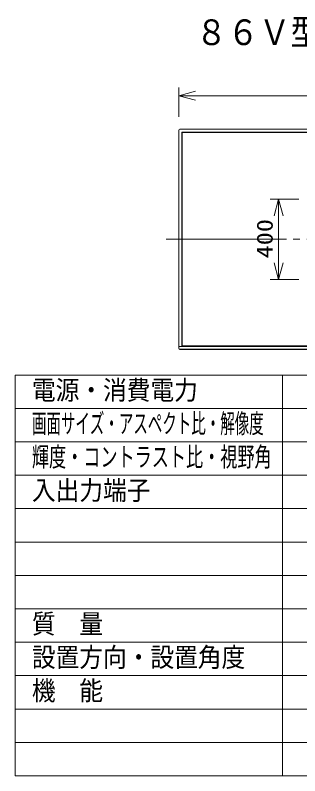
# Model space of a CAD drawing. Units: millimetres on the paper. Extents: x -62 to 65, y -59 to 59.
# Drawn here: x -62.5 to -19.9, y -54.5 to 59.4 of the extents above; entities that cross this region are included whole.
import ezdxf
from ezdxf.enums import TextEntityAlignment as Align

# ---------------------------------------------------------------- set-up
doc = ezdxf.new("R2010")
doc.units = ezdxf.units.MM
doc.linetypes.add('LONG_CHAIN', pattern=[21, 18, -1, 1, -1])
doc.layers.add('0-0_MOJI1', color=7, linetype='Continuous')
for name, color, linetype, lineweight in [('0-2_WAKU', 4, 'Continuous', 9), ('0-3_GAIKEI', 4, 'Continuous', 9), ('0-4_SUNPOU', 7, 'Continuous', 9), ('0-5_0', 7, 'Continuous', 9)]:
    doc.layers.add(name, color=color, linetype=linetype, lineweight=lineweight)
doc.styles.add('ＭＳ ゴシック', font='')
doc.styles.get('ＭＳ ゴシック').set_extended_font_data('MS Gothic')

# ---------------------------------------------------------------- blocks, each defined once
blk = doc.blocks.new('_Open30')
at = {"layer": '0-5_0'}
blk.add_line((0, 0), (-1, 0), dxfattribs=at)
blk.add_lwpolyline([(-1, 0.2679), (0, 0), (-1, -0.2679)], dxfattribs=at)

msp = doc.modelspace()

# ---------------------------------------------------------------- linework, layer by layer
at = {"layer": '0-2_WAKU', "color": 3}
for p, q in [((-62.46, -54.507), (-62.46, 5.493)), ((62.54, 5.493), (-62.46, 5.493)), ((-22.46, -54.507), (-22.46, 5.493)), ((-62.46, -54.507), (62.54, -54.507))]:
    msp.add_line(p, q, dxfattribs=at)
at = {"layer": '0-2_WAKU'}
for p, q in [((62.54, 0.493), (-62.46, 0.493)), ((62.54, -4.507), (-62.46, -4.507)), ((62.54, -9.507), (-62.46, -9.507)), ((62.54, -14.507), (-62.46, -14.507)), ((-62.46, -19.507), (62.54, -19.507)), ((-62.46, -24.507), (62.54, -24.507)), ((-62.46, -29.507), (62.54, -29.507)), ((-62.46, -34.507), (62.54, -34.507)), ((-62.46, -39.507), (62.54, -39.507)), ((-62.46, -44.507), (62.54, -44.507)), ((-62.46, -49.507), (62.54, -49.507))]:
    msp.add_line(p, q, dxfattribs=at)
at = {"layer": '0-3_GAIKEI'}
for p, q in [((-37.957, 42.19), (-37.981, 42.19)), ((-37.957, 42.19), (-37.957, 9.461)), ((-37.846, 42.325), (-37.846, 42.301)), ((19.755, 42.301), (-37.846, 42.301)), ((-37.516, 9.791), (-37.516, 41.86)), ((19.425, 41.86), (-37.516, 41.86)), ((-37.471, 41.801), (19.379, 41.801)), ((-37.471, 9.851), (-37.471, 41.801)), ((-37.981, 9.791), (19.89, 9.791)), ((-37.981, 9.461), (-37.957, 9.461)), ((-37.846, 9.35), (-37.846, 9.326)), ((-37.846, 9.35), (19.755, 9.35))]:
    msp.add_line(p, q, dxfattribs=at)
at = {"layer": '0-3_GAIKEI', "color": 7}
for p, q in [((-37.981, 9.461), (-37.981, 42.19)), ((-37.846, 42.325), (19.755, 42.325)), ((19.755, 9.326), (-37.846, 9.326))]:
    msp.add_line(p, q, dxfattribs=at)
at = {"layer": '0-3_GAIKEI', "color": 134, "linetype": 'LONG_CHAIN'}
msp.add_line((-39.856, 25.826), (21.765, 25.826), dxfattribs=at)
at = {"layer": '0-3_GAIKEI'}
msp.add_lwpolyline([(19.379, 41.801), (19.379, 9.851), (-37.471, 9.851)], dxfattribs=at)
at = {"layer": '0-3_GAIKEI', "color": 7}
for centre, start, end in [((-37.846, 42.19), 90, 180), ((-37.846, 9.461), 180, 270)]:
    msp.add_arc(centre, 0.135, start, end, dxfattribs=at)
at = {"layer": '0-3_GAIKEI'}
for centre, start, end in [((-37.846, 42.19), 90, 180), ((-37.846, 9.461), 180, 270)]:
    msp.add_arc(centre, 0.111, start, end, dxfattribs=at)
at = {"layer": '0-4_SUNPOU'}
for p, q in [((-37.981, 44.178), (-37.981, 48.575)), ((-35.481, 47.325), (17.39, 47.325)), ((-20.046, 31.826), (-24.296, 31.826)), ((-23.046, 29.326), (-23.046, 22.326)), ((-20.046, 19.826), (-24.296, 19.826))]:
    msp.add_line(p, q, dxfattribs=at)

# ---------------------------------------------------------------- block references
at = {"layer": '0-4_SUNPOU', "xscale": 2.5, "yscale": 2.5}
for p, rotation in [((-37.981, 47.325), 180), ((-23.046, 31.826), 90), ((-23.046, 19.826), 270)]:
    msp.add_blockref('_Open30', p, dxfattribs=dict(at, rotation=rotation))

# ---------------------------------------------------------------- texts
at = {"layer": '0-0_MOJI1', "style": 'ＭＳ ゴシック'}
for s, height, width, p in [('８６Ｖ型\u3000４Ｋエントリー液晶ディスプレイ', 3.848, 0.9, (-35.46, 53.753)), ('電源・消費電力', 2.889, 0.9, (-59.96, 0.938)), ('画面サイズ・アスペクト比・解像度', 2.889, 0.55, (-59.96, -4.062)), ('輝度・コントラスト比・視野角', 2.889, 0.65, (-59.96, -9.062)), ('入出力端子', 2.889, 0.9, (-59.96, -14.062)), ('質\u3000量', 2.889, 0.9, (-59.96, -34.062)), ('設置方向・設置角度', 2.889, 0.9, (-59.96, -39.062)), ('機\u3000能', 2.889, 0.9, (-59.96, -44.062))]:
    msp.add_text(s, height=height, dxfattribs=dict(at, width=width)).set_placement(p, align=Align.BOTTOM_LEFT)
at = {"layer": '0-4_SUNPOU', "style": 'ＭＳ ゴシック', "width": 1.2}
msp.add_text('400', height=2.405, rotation=90, dxfattribs=at).set_placement((-23.208, 22.968), align=Align.BOTTOM_LEFT)

doc.saveas('drawing.dxf')
